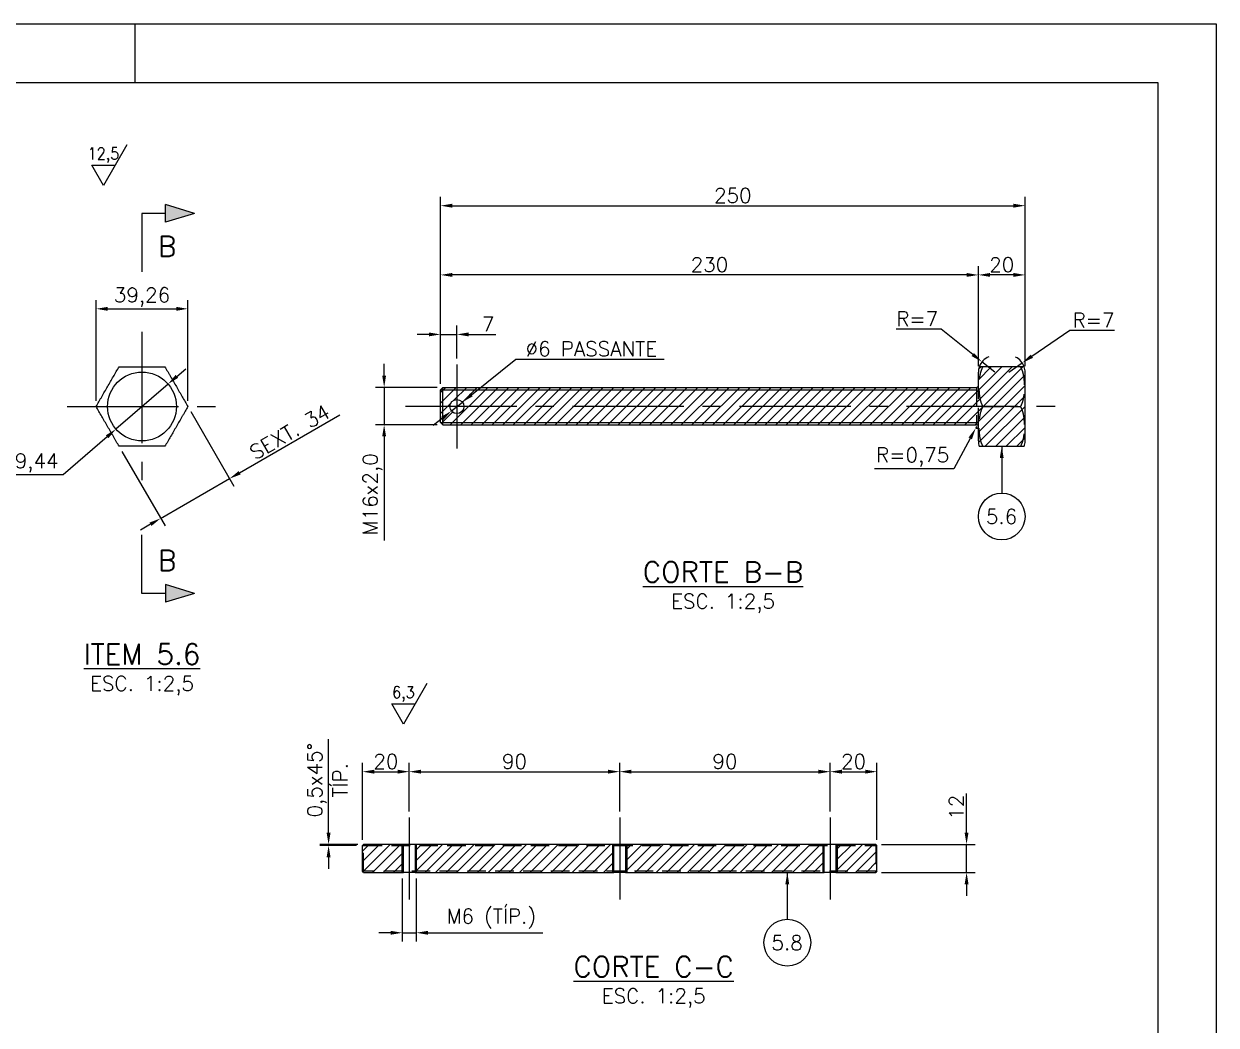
# Model space of a CAD drawing. Header units: metres. Extents: x 0 to 2102, y 0 to 1485.
# Drawn here: x 1593 to 2102, y 1057 to 1485 of the extents above; entities that cross this region are included whole.
import ezdxf
from ezdxf.enums import TextEntityAlignment as Align

# ---------------------------------------------------------------- set-up
doc = ezdxf.new("R2010")
doc.units = ezdxf.units.M
doc.header["$LTSCALE"] = 2.5
doc.linetypes.add('CENTER2', pattern=[28.575, 19.05, -3.175, 3.175, -3.175])
doc.linetypes.add('HIDDEN2', pattern=[4.7625, 3.175, -1.5875])
for name, color, linetype in [('FRL2', 2, 'Continuous'), ('FRL6', 6, 'Continuous'), ('FRL7', 7, 'Continuous'), ('FRR120', 5, 'Continuous'), ('FRR140', 5, 'Continuous'), ('FRR175', 1, 'Continuous'), ('FRR80', 3, 'Continuous'), ('GSB', 7, 'Continuous'), ('MR80', 3, 'Continuous'), ('SC1', 7, 'CENTER2'), ('SDM', 7, 'Continuous'), ('SHA', 7, 'Continuous'), ('SL4', 4, 'Continuous'), ('ST1', 7, 'HIDDEN2')]:
    doc.layers.add(name, color=color, linetype=linetype)
doc.styles.add('R100', font='simplex.shx', dxfattribs={"height": 2.5})
doc.styles.add('R120', font='simplex.shx', dxfattribs={"height": 3})
doc.styles.add('R140', font='simplex.shx', dxfattribs={"height": 3.5})
doc.styles.add('R80', font='simplex.shx', dxfattribs={"height": 2})
doc.styles.add('ROMANS', font='ROMANS.SHX')
doc.dimstyles.new('2.5___1-2.5', dxfattribs={"dimscale": 2.5, "dimtxt": 2.5, "dimasz": 2, "dimexe": 1.5, "dimexo": 1, "dimgap": 0.5, "dimtad": 1, "dimzin": 12, "dimtxsty": 'ROMANS', "dimcen": 0, "dimclrd": 256, "dimclre": 256, "dimclrt": 3, "dimazin": 3, "dimtfac": 1, "dimtmove": 0, "dimatfit": 0, "dimfxl": 1, "dimlwd": -1, "dimlwe": -1, "dimarcsym": 0})
doc.dimstyles.new('2.5___1-2.5$3', dxfattribs={"dimscale": 2.5, "dimtxt": 2.5, "dimasz": 2, "dimexe": 1.5, "dimexo": 1, "dimgap": 0.5, "dimtad": 1, "dimtoh": 1, "dimzin": 12, "dimtxsty": 'ROMANS', "dimcen": 0, "dimclrd": 256, "dimclre": 256, "dimclrt": 3, "dimazin": 3, "dimtfac": 1, "dimtmove": 0, "dimatfit": 0, "dimfxl": 1, "dimlwd": -1, "dimlwe": -1, "dimarcsym": 0})
doc.dimstyles.new('2.5___1-2.5$4', dxfattribs={"dimscale": 2.5, "dimtxt": 2.5, "dimasz": 2, "dimexe": 1.5, "dimexo": 1, "dimgap": 0.5, "dimtad": 1, "dimtoh": 1, "dimzin": 12, "dimtxsty": 'ROMANS', "dimcen": 0, "dimclrd": 256, "dimclre": 256, "dimclrt": 3, "dimazin": 3, "dimtfac": 1, "dimtmove": 0, "dimatfit": 0, "dimfxl": 1, "dimlwd": -1, "dimlwe": -1, "dimarcsym": 0})
pattern_1 = [(45, (133.5754, 708.4523), (-2.245064, 2.245064), [])]

# ---------------------------------------------------------------- blocks, each defined once
blk = doc.blocks.new('A1')
at = {"layer": 'FRL2'}
blk.add_line((656, 594), (656, 584), dxfattribs=at)
at = {"layer": 'FRL6', "linetype": 'Continuous'}
for p, q in [((25, 584), (831, 584)), ((831, 584), (831, 10))]:
    blk.add_line(p, q, dxfattribs=at)
at = {"layer": 'FRL7', "linetype": 'Continuous'}
for p, q in [((0, 594), (841, 594)), ((841, 594), (841, 0))]:
    blk.add_line(p, q, dxfattribs=at)
at = {"layer": 'FRR120', "style": 'R120'}
for tag, p in [('FASE_DO_PROJETO', (659, 46.29)), ('ÁREA_E/OU_SUBÁREA', (659, 40.79)), ('TÍTULO_DO_DESENHO', (659, 35.29)), ('SUBTÍTULO_1_DO_DESENHO', (659, 29.79)), ('SUBTÍTULO_2_DO_DESENHO', (659, 24.29))]:
    blk.add_attdef(tag, p, '', height=3, dxfattribs=at)
at = {"layer": 'FRR140', "style": 'R140', "width": 0.91}
for tag, p in [('NÚMERO_DA_CONTRATADA', (687.72, 12.6)), ('NUMERO_VALE', (752.89, 12.6))]:
    blk.add_attdef(tag, p, '', height=3.5, dxfattribs=at)
for tag, p in [('REVISÃO', (823.5, 14.68)), ('ESCALA', (671, 14.35))]:
    blk.add_attdef(tag, text='', height=3.5, dxfattribs=at).set_placement(p, align=Align.MIDDLE)
at = {"layer": 'FRR175', "style": 'R120'}
for tag, p in [('CLASSIFICAÇÃO', (811.83, 67.73)), ('PROJETO', (716.31, 53.59)), ('N_PROJ_SE', (793.5, 53.59)), ('N_CONTRATO', (796.97, 47.3))]:
    blk.add_attdef(tag, text='', height=3, dxfattribs=at).set_placement(p, align=Align.MIDDLE_CENTER)
at = {"layer": 'FRR80', "style": 'R80'}
for tag, p in [('8A_REV', (476, 77.07)), ('EMIS.', (486, 77.07)), ('PROJ.', (585, 77.07)), ('DES.', (597, 77.07)), ('VER.', (609, 77.07)), ('APR.', (621, 77.07)), ('AUT.', (633.01, 77.07)), ('7A_REV', (476, 71.37)), ('EMIS.', (486, 71.37)), ('PROJ.', (585, 71.37)), ('DES.', (597, 71.37)), ('VER.', (609, 71.37)), ('APR.', (621, 71.37)), ('AUT.', (633.01, 71.37)), ('6A_REV', (476, 65.67)), ('EMIS.', (486, 65.67)), ('PROJ.', (585, 65.67)), ('DES.', (597, 65.67)), ('VER.', (609, 65.67)), ('APR.', (621, 65.67)), ('AUT.', (633.01, 65.67)), ('5A_REV', (476, 59.97)), ('EMIS.', (486, 59.97)), ('PROJ.', (585, 59.97)), ('DES.', (597, 59.97)), ('VER.', (609, 59.97)), ('APR.', (621, 59.97)), ('AUT.', (633.01, 59.97)), ('4A_REV', (476, 54.27)), ('EMIS.', (486, 54.27)), ('PROJ.', (585, 54.27)), ('DES.', (597, 54.27)), ('VER.', (609, 54.27)), ('APR.', (621, 54.27)), ('AUT.', (633.01, 54.27)), ('3A_REV', (476, 48.57)), ('EMIS.', (486, 48.57)), ('PROJ.', (585, 48.57)), ('DES.', (597, 48.57)), ('VER.', (609, 48.57)), ('APR.', (621, 48.57)), ('AUT.', (633.01, 48.57)), ('2A_REV', (476, 42.87)), ('EMIS.', (486, 42.87)), ('PROJ.', (585, 42.87)), ('DES.', (597, 42.87)), ('VER.', (609, 42.87)), ('APR.', (621, 42.87)), ('AUT.', (633.01, 42.87)), ('1a_REV', (476, 37.17)), ('EMIS.', (486, 37.17)), ('PROJ.', (585, 37.17)), ('DES.', (597, 37.17)), ('VER.', (609, 37.17)), ('APR.', (621, 37.17)), ('AUT.', (633.01, 37.17))]:
    blk.add_attdef(tag, text='', height=2, dxfattribs=at).set_placement(p, align=Align.MIDDLE)
for p in [(492.61, 76.08), (492.61, 70.38), (492.61, 64.68), (492.61, 58.98), (492.61, 53.28), (492.61, 47.58), (492.61, 41.88), (492.61, 36.18)]:
    blk.add_attdef('DESCRIÇÃO_DA_REVISÃO', p, '', height=2, dxfattribs=at)
at = {"layer": 'FRR80', "style": 'R80', "width": 0.85}
for p in [(648, 77.07), (648, 71.37), (648, 65.67), (648, 59.97), (648, 54.27), (648, 48.57), (648, 42.87), (648, 37.17)]:
    blk.add_attdef('DATA', text='', height=2, dxfattribs=at).set_placement(p, align=Align.MIDDLE)
blk = doc.blocks.new('*D15')
at = {"layer": 'Defpoints', "color": 0, "transparency": 16777216}
for p in [(2000.8, 1377.68), (2000.8, 1336.14), (2020.8, 1336.14)]:
    blk.add_point(p, dxfattribs=at)
at = {"layer": 'SDM', "transparency": 16777216}
for p, q in [((2000.8, 1338.64), (2000.8, 1381.43)), ((2015.8, 1377.68), (2005.8, 1377.68)), ((2020.8, 1338.64), (2020.8, 1381.43))]:
    blk.add_line(p, q, dxfattribs=at)
for points in [[(2005.8, 1378.51), (2005.8, 1376.85), (2000.8, 1377.68)], [(2015.8, 1378.51), (2015.8, 1376.85), (2020.8, 1377.68)]]:
    blk.add_solid(points, dxfattribs=at)
at = {"layer": 'SDM', "color": 3, "transparency": 16777216, "insert": (2010.8, 1382.06), "char_height": 6.25, "attachment_point": 5, "style": 'ROMANS'}
blk.add_mtext('20', dxfattribs=at)
blk = doc.blocks.new('*D16')
at = {"layer": 'Defpoints', "color": 0, "transparency": 16777216}
for p in [(1770.8, 1377.68), (2000.8, 1336.14), (1770.8, 1328.62)]:
    blk.add_point(p, dxfattribs=at)
at = {"layer": 'SDM', "transparency": 16777216}
for p, q in [((1770.8, 1331.12), (1770.8, 1381.43)), ((1995.8, 1377.68), (1775.8, 1377.68)), ((2000.8, 1338.64), (2000.8, 1381.43))]:
    blk.add_line(p, q, dxfattribs=at)
for points in [[(1775.8, 1378.51), (1775.8, 1376.85), (1770.8, 1377.68)], [(1995.8, 1378.51), (1995.8, 1376.85), (2000.8, 1377.68)]]:
    blk.add_solid(points, dxfattribs=at)
at = {"layer": 'SDM', "color": 3, "transparency": 16777216, "insert": (1885.8, 1382.06), "char_height": 6.25, "attachment_point": 5, "style": 'ROMANS'}
blk.add_mtext('230', dxfattribs=at)
blk = doc.blocks.new('*D17')
at = {"layer": 'Defpoints', "color": 0, "transparency": 16777216}
for p in [(1777.8, 1352.24), (1777.8, 1339.41), (1770.8, 1328.62)]:
    blk.add_point(p, dxfattribs=at)
at = {"layer": 'SDM', "transparency": 16777216}
for p, q in [((1765.8, 1352.24), (1760.8, 1352.24)), ((1770.8, 1331.12), (1770.8, 1355.99)), ((1770.8, 1352.24), (1777.8, 1352.24)), ((1777.8, 1341.91), (1777.8, 1355.99)), ((1782.8, 1352.24), (1794.46, 1352.24))]:
    blk.add_line(p, q, dxfattribs=at)
for points in [[(1765.8, 1353.08), (1765.8, 1351.41), (1770.8, 1352.24)], [(1782.8, 1353.08), (1782.8, 1351.41), (1777.8, 1352.24)]]:
    blk.add_solid(points, dxfattribs=at)
at = {"layer": 'SDM', "color": 3, "transparency": 16777216, "insert": (1791.13, 1356.62), "char_height": 6.25, "attachment_point": 5, "style": 'ROMANS'}
blk.add_mtext('7', dxfattribs=at)
blk = doc.blocks.new('*D18')
at = {"layer": 'Defpoints', "color": 0, "transparency": 16777216}
for p in [(1780.13, 1323.3), (1775.46, 1319.53)]:
    blk.add_point(p, dxfattribs=at)
at = {"layer": 'SDM', "transparency": 16777216}
for p, q in [((1784.02, 1326.44), (1802.95, 1341.71)), ((1802.95, 1341.71), (1866.41, 1341.71)), ((1775.46, 1319.53), (1780.13, 1323.3)), ((1771.57, 1316.39), (1767.68, 1313.25))]:
    blk.add_line(p, q, dxfattribs=at)
for points in [[(1783.5, 1327.08), (1784.55, 1325.79), (1780.13, 1323.3)], [(1771.05, 1317.04), (1772.09, 1315.74), (1775.46, 1319.53)]]:
    blk.add_solid(points, dxfattribs=at)
at = {"layer": 'SDM', "color": 3, "transparency": 16777216, "insert": (1835.31, 1346.08), "char_height": 6.25, "attachment_point": 5, "style": 'ROMANS'}
blk.add_mtext('∅6 PASSANTE', dxfattribs=at)
blk = doc.blocks.new('*D19')
at = {"layer": 'Defpoints', "color": 0, "transparency": 16777216}
for p in [(2020.8, 1407.27), (2020.8, 1336.14), (1770.8, 1328.62)]:
    blk.add_point(p, dxfattribs=at)
at = {"layer": 'SDM', "transparency": 16777216}
for p, q in [((1770.8, 1331.12), (1770.8, 1411.02)), ((2020.8, 1338.64), (2020.8, 1411.02)), ((1775.8, 1407.27), (2015.8, 1407.27))]:
    blk.add_line(p, q, dxfattribs=at)
for points in [[(1775.8, 1408.11), (1775.8, 1406.44), (1770.8, 1407.27)], [(2015.8, 1408.11), (2015.8, 1406.44), (2020.8, 1407.27)]]:
    blk.add_solid(points, dxfattribs=at)
at = {"layer": 'SDM', "color": 3, "transparency": 16777216, "insert": (1895.8, 1411.65), "char_height": 6.25, "attachment_point": 5, "style": 'ROMANS'}
blk.add_mtext('250', dxfattribs=at)
blk = doc.blocks.new('*D20')
at = {"layer": 'Defpoints', "color": 0, "transparency": 16777216}
for p in [(2013.78, 1336.14), (2019.57, 1340.1)]:
    blk.add_point(p, dxfattribs=at)
at = {"layer": 'SDM', "transparency": 16777216}
for p, q in [((2023.69, 1342.93), (2039.88, 1354.02)), ((2039.88, 1354.02), (2058.99, 1354.02)), ((2013.78, 1336.14), (2019.57, 1340.1))]:
    blk.add_line(p, q, dxfattribs=at)
blk.add_arc((2013.78, 1336.14), 7.02, 18.9293, 65.0136, dxfattribs=at)
blk.add_solid([(2023.22, 1343.62), (2024.17, 1342.24), (2019.57, 1340.1)], dxfattribs=at)
at = {"layer": 'SDM', "color": 3, "transparency": 16777216, "insert": (2050.06, 1358.39), "char_height": 6.25, "attachment_point": 5, "style": 'ROMANS'}
blk.add_mtext('R=7', dxfattribs=at)
blk = doc.blocks.new('*D21')
at = {"layer": 'Defpoints', "color": 0, "transparency": 16777216}
for p in [(2002.33, 1340.52), (2007.82, 1336.14)]:
    blk.add_point(p, dxfattribs=at)
at = {"layer": 'SDM', "transparency": 16777216}
for p, q in [((1984.83, 1354.5), (1965.72, 1354.5)), ((1998.43, 1343.64), (1984.83, 1354.5)), ((2007.82, 1336.14), (2002.33, 1340.52))]:
    blk.add_line(p, q, dxfattribs=at)
blk.add_arc((2007.82, 1336.14), 7.02, 110.7849, 161.0707, dxfattribs=at)
blk.add_solid([(1998.95, 1344.29), (1997.91, 1342.99), (2002.33, 1340.52)], dxfattribs=at)
at = {"layer": 'SDM', "color": 3, "transparency": 16777216, "insert": (1974.65, 1358.87), "char_height": 6.25, "attachment_point": 5, "style": 'ROMANS'}
blk.add_mtext('R=7', dxfattribs=at)
blk = doc.blocks.new('*D22')
at = {"layer": 'Defpoints', "color": 0, "transparency": 16777216}
for p in [(1999.69, 1312.21), (2000.05, 1312.87)]:
    blk.add_point(p, dxfattribs=at)
at = {"layer": 'SDM', "transparency": 16777216}
for p, q in [((2000.05, 1312.87), (1999.69, 1312.21)), ((1997.32, 1307.8), (1990.33, 1294.8)), ((1990.33, 1294.8), (1956.34, 1294.8))]:
    blk.add_line(p, q, dxfattribs=at)
blk.add_arc((2000.05, 1312.87), 0.75, 241.7179, 0, dxfattribs=at)
blk.add_solid([(1996.59, 1308.2), (1998.06, 1307.41), (1999.69, 1312.21)], dxfattribs=at)
at = {"layer": 'SDM', "color": 3, "transparency": 16777216, "insert": (1972.71, 1299.77), "char_height": 6.25, "attachment_point": 5, "style": 'ROMANS'}
blk.add_mtext('R=0,75', dxfattribs=at)
blk = doc.blocks.new('*D23')
at = {"layer": 'Defpoints', "color": 0, "transparency": 16777216}
for p in [(1771.8, 1329.62), (1746.68, 1313.62), (1771.8, 1313.62)]:
    blk.add_point(p, dxfattribs=at)
at = {"layer": 'SDM', "transparency": 16777216}
for p, q in [((1746.68, 1334.62), (1746.68, 1339.62)), ((1769.3, 1329.62), (1742.93, 1329.62)), ((1746.68, 1329.62), (1746.68, 1313.62)), ((1769.3, 1313.62), (1742.93, 1313.62)), ((1746.68, 1308.62), (1746.68, 1264.21))]:
    blk.add_line(p, q, dxfattribs=at)
for points in [[(1745.85, 1334.62), (1747.51, 1334.62), (1746.68, 1329.62)], [(1745.85, 1308.62), (1747.51, 1308.62), (1746.68, 1313.62)]]:
    blk.add_solid(points, dxfattribs=at)
at = {"layer": 'SDM', "color": 3, "transparency": 16777216, "insert": (1741.71, 1283.91), "char_height": 6.25, "attachment_point": 5, "rotation": 90, "style": 'ROMANS'}
blk.add_mtext('M16x2,0', dxfattribs=at)
blk = doc.blocks.new('*D24')
at = {"layer": 'Defpoints', "color": 0, "transparency": 16777216}
for p in [(1662.75, 1363.19), (1623.49, 1321.41), (1662.75, 1321.41)]:
    blk.add_point(p, dxfattribs=at)
at = {"layer": 'SDM', "transparency": 16777216}
for p, q in [((1623.49, 1323.91), (1623.49, 1366.94)), ((1662.75, 1323.91), (1662.75, 1366.94)), ((1628.49, 1363.19), (1657.75, 1363.19))]:
    blk.add_line(p, q, dxfattribs=at)
for points in [[(1628.49, 1364.02), (1628.49, 1362.35), (1623.49, 1363.19)], [(1657.75, 1364.02), (1657.75, 1362.35), (1662.75, 1363.19)]]:
    blk.add_solid(points, dxfattribs=at)
at = {"layer": 'SDM', "color": 3, "transparency": 16777216, "insert": (1643.12, 1368.16), "char_height": 6.25, "attachment_point": 5, "style": 'ROMANS'}
blk.add_mtext('39,26', dxfattribs=at)
blk = doc.blocks.new('*D25')
at = {"layer": 'Defpoints', "color": 0, "transparency": 16777216}
for p in [(1654.26, 1331.04), (1631.98, 1311.78)]:
    blk.add_point(p, dxfattribs=at)
at = {"layer": 'SDM', "transparency": 16777216}
for p, q in [((1658.04, 1334.31), (1661.82, 1337.58)), ((1654.26, 1331.04), (1631.98, 1311.78)), ((1628.2, 1308.51), (1609.41, 1292.27)), ((1609.41, 1292.27), (1577.21, 1292.27))]:
    blk.add_line(p, q, dxfattribs=at)
for points in [[(1657.5, 1334.94), (1658.59, 1333.68), (1654.26, 1331.04)], [(1627.66, 1309.14), (1628.75, 1307.88), (1631.98, 1311.78)]]:
    blk.add_solid(points, dxfattribs=at)
at = {"layer": 'SDM', "color": 3, "transparency": 16777216, "insert": (1592.69, 1297.24), "char_height": 6.25, "attachment_point": 5, "style": 'ROMANS'}
blk.add_mtext('∅29,44', dxfattribs=at)
blk = doc.blocks.new('*D26')
at = {"layer": 'Defpoints', "color": 0, "transparency": 16777216}
for p in [(1662.75, 1321.41), (1633.31, 1304.41), (1680.54, 1290.6)]:
    blk.add_point(p, dxfattribs=at)
at = {"layer": 'SDM', "transparency": 16777216}
for p, q in [((1664, 1319.25), (1682.41, 1287.36)), ((1684.87, 1293.1), (1727.71, 1317.84)), ((1634.56, 1302.25), (1652.97, 1270.36)), ((1651.09, 1273.6), (1680.54, 1290.6)), ((1646.76, 1271.1), (1642.43, 1268.6))]:
    blk.add_line(p, q, dxfattribs=at)
for points in [[(1684.45, 1293.82), (1685.29, 1292.38), (1680.54, 1290.6)], [(1646.35, 1271.82), (1647.18, 1270.38), (1651.09, 1273.6)]]:
    blk.add_solid(points, dxfattribs=at)
at = {"layer": 'SDM', "color": 3, "transparency": 16777216, "insert": (1706.27, 1310.51), "char_height": 6.25, "attachment_point": 5, "rotation": 30, "style": 'ROMANS'}
blk.add_mtext('SEXT. 34', dxfattribs=at)
blk = doc.blocks.new('SIMB_CORTE_2')
at = {"layer": 'GSB'}
blk.add_hatch(color=2, dxfattribs=at).paths.add_polyline_path([(1.5, -4), (-1.5, -4), (0, -9)])
at = {"layer": 'GSB', "color": 1}
for p, q in [((0, -4), (0, 0)), ((0, 0), (10, 0)), ((0, -9), (-1.5, -4)), ((1.5, -4), (-1.5, -4)), ((0, -9), (1.5, -4))]:
    blk.add_line(p, q, dxfattribs=at)
at = {"layer": 'GSB', "color": 3, "style": 'R100'}
blk.add_attdef('XXXX', (-0.6, 1.57), '', height=2.5, dxfattribs=at)
at = {"layer": 'GSB', "color": 4, "style": 'R140'}
blk.add_attdef('A', text='', height=3.5, dxfattribs=at).set_placement((5.64, -4.29), align=Align.MIDDLE)
blk = doc.blocks.new('CORTE')
at = {"layer": 'GSB', "color": 4, "style": 'R140'}
blk.add_attdef('%%UCORTE', text='', height=3.5, dxfattribs=at).set_placement((-0.25, 2.38), align=Align.MIDDLE_CENTER)
at = {"layer": 'GSB', "color": 3, "style": 'R100'}
blk.add_attdef('ESC.', text='', height=2.5, dxfattribs=at).set_placement((-0.25, -2.62), align=Align.MIDDLE_CENTER)
blk = doc.blocks.new('*D46')
at = {"layer": 'Defpoints', "color": 0, "transparency": 16777216}
for p in [(1757.42, 1165.33), (1757.42, 1145.74), (1737.42, 1133.74)]:
    blk.add_point(p, dxfattribs=at)
at = {"layer": 'SDM', "transparency": 16777216}
for p, q in [((1737.42, 1136.24), (1737.42, 1169.08)), ((1757.42, 1148.24), (1757.42, 1169.08)), ((1742.42, 1165.33), (1752.42, 1165.33))]:
    blk.add_line(p, q, dxfattribs=at)
for points in [[(1742.42, 1166.17), (1742.42, 1164.5), (1737.42, 1165.33)], [(1752.42, 1166.17), (1752.42, 1164.5), (1757.42, 1165.33)]]:
    blk.add_solid(points, dxfattribs=at)
at = {"layer": 'SDM', "color": 3, "transparency": 16777216, "insert": (1747.42, 1169.71), "char_height": 6.25, "attachment_point": 5, "style": 'ROMANS'}
blk.add_mtext('20', dxfattribs=at)
blk = doc.blocks.new('*D47')
at = {"layer": 'Defpoints', "color": 0, "transparency": 16777216}
for p in [(1847.42, 1165.33), (1757.42, 1145.74), (1847.42, 1145.74)]:
    blk.add_point(p, dxfattribs=at)
at = {"layer": 'SDM', "transparency": 16777216}
for p, q in [((1757.42, 1148.24), (1757.42, 1169.08)), ((1847.42, 1148.24), (1847.42, 1169.08)), ((1762.42, 1165.33), (1842.42, 1165.33))]:
    blk.add_line(p, q, dxfattribs=at)
for points in [[(1762.42, 1166.17), (1762.42, 1164.5), (1757.42, 1165.33)], [(1842.42, 1166.17), (1842.42, 1164.5), (1847.42, 1165.33)]]:
    blk.add_solid(points, dxfattribs=at)
at = {"layer": 'SDM', "color": 3, "transparency": 16777216, "insert": (1802.42, 1169.71), "char_height": 6.25, "attachment_point": 5, "style": 'ROMANS'}
blk.add_mtext('90', dxfattribs=at)
blk = doc.blocks.new('*D48')
at = {"layer": 'Defpoints', "color": 0, "transparency": 16777216}
for p in [(1937.42, 1165.33), (1847.42, 1145.74), (1937.42, 1145.74)]:
    blk.add_point(p, dxfattribs=at)
at = {"layer": 'SDM', "transparency": 16777216}
for p, q in [((1847.42, 1148.24), (1847.42, 1169.08)), ((1937.42, 1148.24), (1937.42, 1169.08)), ((1852.42, 1165.33), (1932.42, 1165.33))]:
    blk.add_line(p, q, dxfattribs=at)
for points in [[(1852.42, 1166.17), (1852.42, 1164.5), (1847.42, 1165.33)], [(1932.42, 1166.17), (1932.42, 1164.5), (1937.42, 1165.33)]]:
    blk.add_solid(points, dxfattribs=at)
at = {"layer": 'SDM', "color": 3, "transparency": 16777216, "insert": (1892.42, 1169.71), "char_height": 6.25, "attachment_point": 5, "style": 'ROMANS'}
blk.add_mtext('90', dxfattribs=at)
blk = doc.blocks.new('*D49')
at = {"layer": 'Defpoints', "color": 0, "transparency": 16777216}
for p in [(1957.42, 1165.33), (1937.42, 1145.74), (1957.42, 1133.74)]:
    blk.add_point(p, dxfattribs=at)
at = {"layer": 'SDM', "transparency": 16777216}
for p, q in [((1937.42, 1148.24), (1937.42, 1169.08)), ((1957.42, 1136.24), (1957.42, 1169.08)), ((1942.42, 1165.33), (1952.42, 1165.33))]:
    blk.add_line(p, q, dxfattribs=at)
for points in [[(1942.42, 1166.17), (1942.42, 1164.5), (1937.42, 1165.33)], [(1952.42, 1166.17), (1952.42, 1164.5), (1957.42, 1165.33)]]:
    blk.add_solid(points, dxfattribs=at)
at = {"layer": 'SDM', "color": 3, "transparency": 16777216, "insert": (1947.42, 1169.71), "char_height": 6.25, "attachment_point": 5, "style": 'ROMANS'}
blk.add_mtext('20', dxfattribs=at)
blk = doc.blocks.new('*D52')
at = {"layer": 'Defpoints', "color": 0, "transparency": 16777216}
for p in [(1754.42, 1122.24), (1760.42, 1122.24), (1760.42, 1096.47)]:
    blk.add_point(p, dxfattribs=at)
at = {"layer": 'SDM', "transparency": 16777216}
for p, q in [((1754.42, 1119.74), (1754.42, 1092.72)), ((1760.42, 1119.74), (1760.42, 1092.72)), ((1749.42, 1096.47), (1744.42, 1096.47)), ((1754.42, 1096.47), (1760.42, 1096.47)), ((1765.42, 1096.47), (1814.58, 1096.47))]:
    blk.add_line(p, q, dxfattribs=at)
for points in [[(1749.42, 1097.3), (1749.42, 1095.64), (1754.42, 1096.47)], [(1765.42, 1097.3), (1765.42, 1095.64), (1760.42, 1096.47)]]:
    blk.add_solid(points, dxfattribs=at)
at = {"layer": 'SDM', "color": 3, "transparency": 16777216, "insert": (1792.5, 1102.48), "char_height": 6.25, "attachment_point": 5, "style": 'ROMANS'}
blk.add_mtext('M6 (TÍP.)', dxfattribs=at)
blk = doc.blocks.new('*D53')
at = {"layer": 'Defpoints', "color": 0, "transparency": 16777216}
for p in [(1956.92, 1134.24), (1995.76, 1134.24), (1956.92, 1122.24)]:
    blk.add_point(p, dxfattribs=at)
at = {"layer": 'SDM', "transparency": 16777216}
for p, q in [((1995.76, 1139.24), (1995.76, 1155.97)), ((1959.42, 1134.24), (1999.51, 1134.24)), ((1995.76, 1122.24), (1995.76, 1134.24)), ((1959.42, 1122.24), (1999.51, 1122.24)), ((1995.76, 1117.24), (1995.76, 1112.24))]:
    blk.add_line(p, q, dxfattribs=at)
for points in [[(1994.93, 1139.24), (1996.59, 1139.24), (1995.76, 1134.24)], [(1994.93, 1117.24), (1996.59, 1117.24), (1995.76, 1122.24)]]:
    blk.add_solid(points, dxfattribs=at)
at = {"layer": 'SDM', "color": 3, "transparency": 16777216, "insert": (1991.39, 1150.11), "char_height": 6.25, "attachment_point": 5, "rotation": 90, "style": 'ROMANS'}
blk.add_mtext('12', dxfattribs=at)
blk = doc.blocks.new('*D80')
at = {"layer": 'Defpoints', "color": 0, "transparency": 16777216}
for p in [(1722.92, 1134.24), (1737.42, 1133.74), (1737.92, 1134.24)]:
    blk.add_point(p, dxfattribs=at)
at = {"layer": 'SDM', "transparency": 16777216}
for p, q in [((1722.92, 1139.24), (1722.92, 1179.18)), ((1735.42, 1134.24), (1719.17, 1134.24)), ((1734.92, 1133.74), (1719.17, 1133.74)), ((1722.92, 1133.74), (1722.92, 1134.24)), ((1722.92, 1128.74), (1722.92, 1123.74))]:
    blk.add_line(p, q, dxfattribs=at)
for points in [[(1722.09, 1139.24), (1723.76, 1139.24), (1722.92, 1134.24)], [(1722.09, 1128.74), (1723.76, 1128.74), (1722.92, 1133.74)]]:
    blk.add_solid(points, dxfattribs=at)
at = {"layer": 'SDM', "color": 3, "transparency": 16777216, "char_height": 6.25, "attachment_point": 5, "rotation": 90, "style": 'ROMANS'}
for s, insert in [('0,5x45%%D', (1717.95, 1161.71)), ('TÍP.', (1727.89, 1161.71))]:
    blk.add_mtext(s, dxfattribs=dict(at, insert=insert))
blk = doc.blocks.new('ITEM')
at = {"layer": 'GSB'}
blk.add_circle((0, 0), 4, dxfattribs=at)
blk = doc.blocks.new('ROUGHNESS (INDICATION)')
blk.add_lwpolyline([(4, 6.93), (0, 0), (-2, 3.46), (2, 3.46)])
at = {"layer": 'MR80', "style": 'R80', "width": 0.9}
blk.add_attdef('ROUGHNESS', text='', height=2, dxfattribs=at).set_placement((0, 5.46), align=Align.MIDDLE_CENTER)

msp = doc.modelspace()

# ---------------------------------------------------------------- hatches: boundary and pattern name
at = {"layer": 'SHA'}
h = msp.add_hatch(dxfattribs=at)
h.set_pattern_fill('ANSI31', color=256)
h.set_pattern_definition([(45, (4338.9467, -1407.2962), (-2.245064, 2.245064), [])])
h.paths.add_polyline_path([(2020.798, 1336.136, 0.082783), (2020.418, 1338.413), (2001.178, 1338.413, 0.082783), (2000.798, 1336.136), (2000.798, 1330.366, -0.4142136), (2000.048, 1329.616), (1771.798, 1329.616), (1770.798, 1328.616), (1770.798, 1314.616), (1771.798, 1313.616), (2000.048, 1313.616, -0.4142136), (2000.798, 1312.866), (2000.798, 1306.691, 0.082783), (2001.178, 1304.413), (2020.418, 1304.413, 0.082783), (2020.798, 1306.691)])
h.paths.add_polyline_path([(1774.798, 1321.413, -1), (1780.798, 1321.413, -1)], flags=16)
h = msp.add_hatch(dxfattribs=at)
h.set_pattern_fill('ANSI31', color=256, style=0)
h.set_pattern_definition(pattern_1)
h.paths.add_polyline_path([(1754.918, 1122.243), (1754.918, 1134.243), (1737.918, 1134.243), (1737.418, 1133.743), (1737.418, 1122.743), (1737.918, 1122.243)], flags=0)
h = msp.add_hatch(dxfattribs=at)
h.set_pattern_fill('ANSI31', color=256, style=0)
h.set_pattern_definition(pattern_1)
h.paths.add_polyline_path([(1759.918, 1122.243), (1844.918, 1122.243), (1844.918, 1134.243), (1759.918, 1134.243)], flags=0)
h = msp.add_hatch(dxfattribs=at)
h.set_pattern_fill('ANSI31', color=256, style=0)
h.set_pattern_definition(pattern_1)
h.paths.add_polyline_path([(1849.918, 1122.243), (1934.918, 1122.243), (1934.918, 1134.243), (1849.918, 1134.243)], flags=0)
h = msp.add_hatch(dxfattribs=at)
h.set_pattern_fill('ANSI31', color=256, style=0)
h.set_pattern_definition(pattern_1)
h.paths.add_polyline_path([(1957.418, 1133.743), (1956.918, 1134.243), (1939.918, 1134.243), (1939.918, 1122.243), (1956.918, 1122.243), (1957.418, 1122.743)], flags=0)

# ---------------------------------------------------------------- linework, layer by layer
at = {"layer": 'SC1'}
for p, q in [((1643.121, 1353.413), (1643.121, 1289.413)), ((1777.798, 1339.413), (1777.798, 1303.413)), ((1611.121, 1321.413), (1675.121, 1321.413)), ((1755.798, 1321.616), (2035.798, 1321.616)), ((1757.418, 1145.743), (1757.418, 1110.743)), ((1847.418, 1145.743), (1847.418, 1110.743)), ((1937.418, 1145.743), (1937.418, 1110.743))]:
    msp.add_line(p, q, dxfattribs=at)
at = {"layer": 'SDM'}
for p, q in [((1770.798, 1328.616), (2000.048, 1328.616)), ((1771.798, 1313.616), (1771.798, 1329.616)), ((1770.798, 1314.616), (2000.048, 1314.616)), ((1754.418, 1122.243), (1754.418, 1134.243)), ((1760.418, 1134.243), (1760.418, 1122.243)), ((1844.418, 1122.243), (1844.418, 1134.243)), ((1850.418, 1134.243), (1850.418, 1122.243)), ((1934.418, 1122.243), (1934.418, 1134.243)), ((1940.418, 1134.243), (1940.418, 1122.243))]:
    msp.add_line(p, q, dxfattribs=at)
at = {"layer": 'SL4'}
for p, q in [((2000.798, 1330.366), (2000.798, 1336.136)), ((2020.418, 1338.413), (2001.178, 1338.413)), ((2020.798, 1306.691), (2020.798, 1336.136)), ((1770.798, 1328.616), (1771.798, 1329.616)), ((1770.798, 1314.616), (1770.798, 1328.616)), ((1771.798, 1329.616), (2000.048, 1329.616)), ((1770.798, 1314.616), (1771.798, 1313.616)), ((1771.798, 1313.616), (2000.048, 1313.616)), ((2000.798, 1306.691), (2000.798, 1312.866)), ((2001.178, 1304.413), (2020.418, 1304.413)), ((1737.418, 1133.743), (1737.918, 1134.243)), ((1737.418, 1122.743), (1737.418, 1133.743)), ((1754.918, 1134.243), (1737.918, 1134.243)), ((1754.918, 1122.243), (1754.918, 1134.243)), ((1759.918, 1134.243), (1754.918, 1134.243)), ((1759.918, 1134.243), (1759.918, 1122.243)), ((1844.918, 1134.243), (1759.918, 1134.243)), ((1844.918, 1122.243), (1844.918, 1134.243)), ((1849.918, 1134.243), (1844.918, 1134.243)), ((1849.918, 1134.243), (1849.918, 1122.243)), ((1934.918, 1134.243), (1849.918, 1134.243)), ((1934.918, 1122.243), (1934.918, 1134.243)), ((1939.918, 1134.243), (1934.918, 1134.243)), ((1939.918, 1134.243), (1939.918, 1122.243)), ((1956.918, 1134.243), (1939.918, 1134.243)), ((1956.918, 1134.243), (1957.418, 1133.743)), ((1957.418, 1122.743), (1957.418, 1133.743)), ((1737.918, 1122.243), (1737.418, 1122.743)), ((1737.918, 1122.243), (1754.918, 1122.243)), ((1759.918, 1122.243), (1754.918, 1122.243)), ((1759.918, 1122.243), (1844.918, 1122.243)), ((1849.918, 1122.243), (1844.918, 1122.243)), ((1849.918, 1122.243), (1934.918, 1122.243)), ((1939.918, 1122.243), (1934.918, 1122.243)), ((1939.918, 1122.243), (1956.918, 1122.243)), ((1957.418, 1122.743), (1956.918, 1122.243))]:
    msp.add_line(p, q, dxfattribs=at)
for centre, radius in [((1643.121, 1321.413), 14.722), ((1777.798, 1321.413), 3)]:
    msp.add_circle(centre, radius, dxfattribs=at)
for centre, radius, start, end in [((2007.819, 1336.136), 7.021, 161.07069, 180), ((2013.777, 1336.136), 7.021, 0, 18.92931), ((2000.048, 1330.366), 0.75, 270, 0), ((2000.048, 1312.866), 0.75, 0, 90), ((2007.819, 1306.691), 7.021, 180, 198.92931), ((2013.777, 1306.691), 7.021, 341.07069, 0)]:
    msp.add_arc(centre, radius, start, end, dxfattribs=at)
for points, knots in [([(1623.491, 1321.413), (1623.872, 1322.073), (1624.267, 1322.757), (1624.872, 1323.805), (1625.076, 1324.159), (1625.488, 1324.872), (1625.696, 1325.232), (1626.32, 1326.314), (1626.736, 1327.033), (1627.566, 1328.472), (1627.981, 1329.19), (1628.81, 1330.626), (1629.224, 1331.344), (1630.052, 1332.777), (1630.466, 1333.493), (1631.291, 1334.924), (1631.705, 1335.64), (1632.525, 1337.06), (1632.924, 1337.752), (1633.306, 1338.413)], [0, 0, 0, 0, 0.125, 0.125, 0.1875, 0.1875, 0.25, 0.25, 0.375, 0.375, 0.5, 0.5, 0.625, 0.625, 0.75, 0.75, 0.875, 0.875, 1, 1, 1, 1]), ([(1633.306, 1338.413), (1634.057, 1338.413), (1634.842, 1338.413), (1636.052, 1338.413), (1636.462, 1338.413), (1637.283, 1338.413), (1637.695, 1338.413), (1638.933, 1338.413), (1639.762, 1338.413), (1641.423, 1338.413), (1642.256, 1338.413), (1643.509, 1338.413), (1643.93, 1338.413), (1644.767, 1338.413), (1645.185, 1338.413), (1646.437, 1338.413), (1647.269, 1338.413), (1648.512, 1338.413), (1648.925, 1338.413), (1649.749, 1338.413), (1650.162, 1338.413), (1651.383, 1338.413), (1652.178, 1338.413), (1652.936, 1338.413)], [0, 0, 0, 0, 0.125, 0.125, 0.1875, 0.1875, 0.25, 0.25, 0.375, 0.375, 0.5, 0.5, 0.5625, 0.5625, 0.625, 0.625, 0.75, 0.75, 0.8125, 0.8125, 0.875, 0.875, 1, 1, 1, 1]), ([(1652.936, 1338.413), (1653.317, 1337.754), (1653.712, 1337.07), (1654.317, 1336.021), (1654.521, 1335.668), (1654.933, 1334.955), (1655.141, 1334.594), (1655.765, 1333.513), (1656.181, 1332.793), (1657.011, 1331.355), (1657.426, 1330.636), (1658.255, 1329.2), (1658.669, 1328.483), (1659.497, 1327.049), (1659.911, 1326.333), (1660.736, 1324.903), (1661.15, 1324.186), (1661.97, 1322.766), (1662.369, 1322.074), (1662.751, 1321.413)], [0, 0, 0, 0, 0.125, 0.125, 0.1875, 0.1875, 0.25, 0.25, 0.375, 0.375, 0.5, 0.5, 0.625, 0.625, 0.75, 0.75, 0.875, 0.875, 1, 1, 1, 1]), ([(1633.306, 1304.413), (1632.925, 1305.073), (1632.53, 1305.757), (1631.925, 1306.805), (1631.721, 1307.159), (1631.309, 1307.872), (1631.101, 1308.232), (1630.477, 1309.314), (1630.061, 1310.033), (1629.231, 1311.472), (1628.816, 1312.19), (1627.987, 1313.626), (1627.573, 1314.344), (1626.745, 1315.777), (1626.332, 1316.493), (1625.506, 1317.924), (1625.092, 1318.64), (1624.272, 1320.06), (1623.873, 1320.752), (1623.491, 1321.413)], [0, 0, 0, 0, 0.125, 0.125, 0.1875, 0.1875, 0.25, 0.25, 0.375, 0.375, 0.5, 0.5, 0.625, 0.625, 0.75, 0.75, 0.875, 0.875, 1, 1, 1, 1]), ([(1662.751, 1321.413), (1662.37, 1320.754), (1661.975, 1320.07), (1661.37, 1319.021), (1661.166, 1318.668), (1660.754, 1317.955), (1660.546, 1317.594), (1659.922, 1316.513), (1659.506, 1315.793), (1658.676, 1314.355), (1658.261, 1313.636), (1657.432, 1312.2), (1657.018, 1311.483), (1656.19, 1310.049), (1655.776, 1309.333), (1654.951, 1307.903), (1654.537, 1307.186), (1653.717, 1305.766), (1653.318, 1305.074), (1652.936, 1304.413)], [0, 0, 0, 0, 0.125, 0.125, 0.1875, 0.1875, 0.25, 0.25, 0.375, 0.375, 0.5, 0.5, 0.625, 0.625, 0.75, 0.75, 0.875, 0.875, 1, 1, 1, 1]), ([(1652.936, 1304.413), (1652.185, 1304.413), (1651.4, 1304.413), (1650.19, 1304.413), (1649.78, 1304.413), (1648.959, 1304.413), (1648.547, 1304.413), (1647.309, 1304.413), (1646.481, 1304.413), (1644.819, 1304.413), (1643.986, 1304.413), (1642.733, 1304.413), (1642.312, 1304.413), (1641.475, 1304.413), (1641.057, 1304.413), (1639.805, 1304.413), (1638.973, 1304.413), (1637.73, 1304.413), (1637.317, 1304.413), (1636.493, 1304.413), (1636.08, 1304.413), (1634.859, 1304.413), (1634.064, 1304.413), (1633.306, 1304.413)], [0, 0, 0, 0, 0.125, 0.125, 0.1875, 0.1875, 0.25, 0.25, 0.375, 0.375, 0.5, 0.5, 0.5625, 0.5625, 0.625, 0.625, 0.75, 0.75, 0.8125, 0.8125, 0.875, 0.875, 1, 1, 1, 1])]:
    msp.add_open_spline(points, degree=3, knots=knots, dxfattribs=at)
at = {"layer": 'ST1'}
for p, q in [((2000.048, 1329.616), (2000.048, 1313.616)), ((2000.798, 1312.866), (2000.798, 1330.366)), ((2002.798, 1321.413), (2018.798, 1321.413)), ((1737.418, 1133.743), (1737.918, 1133.743)), ((1737.918, 1133.743), (1737.918, 1134.243)), ((1737.918, 1122.743), (1737.918, 1133.743)), ((1737.918, 1133.743), (1956.918, 1133.743)), ((1956.918, 1133.743), (1956.918, 1134.243)), ((1956.918, 1133.743), (1957.418, 1133.743)), ((1956.918, 1133.743), (1956.918, 1122.743)), ((1737.418, 1122.743), (1737.918, 1122.743)), ((1737.918, 1122.243), (1737.918, 1122.743)), ((1956.918, 1122.743), (1737.918, 1122.743)), ((1956.918, 1122.743), (1957.418, 1122.743)), ((1956.918, 1122.243), (1956.918, 1122.743))]:
    msp.add_line(p, q, dxfattribs=at)
for points in [[(2002.798, 1321.413), (2002.426, 1322.073), (2002.154, 1322.757), (2001.836, 1323.805), (2001.745, 1324.159), (2001.589, 1324.872), (2001.524, 1325.232), (2001.358, 1326.314), (2001.288, 1327.033), (2001.198, 1328.472), (2001.178, 1329.19), (2001.178, 1330.626), (2001.197, 1331.344), (2001.287, 1332.777), (2001.356, 1333.493), (2001.573, 1334.924), (2001.722, 1335.64), (2002.15, 1337.06), (2002.425, 1337.752), (2002.798, 1338.413)], [(2018.798, 1338.413), (2019.17, 1337.754), (2019.442, 1337.07), (2019.76, 1336.021), (2019.851, 1335.668), (2020.006, 1334.955), (2020.072, 1334.594), (2020.238, 1333.513), (2020.308, 1332.793), (2020.398, 1331.355), (2020.418, 1330.636), (2020.418, 1329.2), (2020.398, 1328.483), (2020.309, 1327.049), (2020.24, 1326.333), (2020.022, 1324.903), (2019.874, 1324.186), (2019.446, 1322.766), (2019.171, 1322.074), (2018.798, 1321.413)], [(2002.798, 1304.413), (2002.426, 1305.073), (2002.154, 1305.757), (2001.836, 1306.805), (2001.745, 1307.159), (2001.589, 1307.872), (2001.524, 1308.232), (2001.358, 1309.314), (2001.288, 1310.033), (2001.198, 1311.472), (2001.178, 1312.19), (2001.178, 1313.626), (2001.197, 1314.344), (2001.287, 1315.777), (2001.356, 1316.493), (2001.573, 1317.924), (2001.722, 1318.64), (2002.15, 1320.06), (2002.425, 1320.752), (2002.798, 1321.413)], [(2018.798, 1321.413), (2019.17, 1320.754), (2019.442, 1320.07), (2019.76, 1319.021), (2019.851, 1318.668), (2020.006, 1317.955), (2020.072, 1317.594), (2020.238, 1316.513), (2020.308, 1315.793), (2020.398, 1314.355), (2020.418, 1313.636), (2020.418, 1312.2), (2020.398, 1311.483), (2020.309, 1310.049), (2020.24, 1309.333), (2020.022, 1307.903), (2019.874, 1307.186), (2019.446, 1305.766), (2019.171, 1305.074), (2018.798, 1304.413)]]:
    msp.add_open_spline(points, degree=3, knots=[0, 0, 0, 0, 0.125, 0.125, 0.1875, 0.1875, 0.25, 0.25, 0.375, 0.375, 0.5, 0.5, 0.625, 0.625, 0.75, 0.75, 0.875, 0.875, 1, 1, 1, 1], dxfattribs=at)

# ---------------------------------------------------------------- block references
at = {"xscale": 2.499999999999972, "yscale": 2.499999999999972, "zscale": 2.499999999999972}
msp.add_blockref('A1', (0, 0), dxfattribs=at)
at = {"layer": 'GSB'}
for name, p, xscale, yscale, zscale, values in [('ROUGHNESS (INDICATION)', (1626.639, 1415.935), 2.499999999999972, 2.499999999999972, 2.499999999999972, {'ROUGHNESS': '12,5'}), ('CORTE', (1892.231, 1244.735), 2.5, 2.5, 2.5, {'%%UCORTE': '%%uCORTE B-B', 'ESC.': 'ESC. 1:2,5'}), ('CORTE', (1643.754, 1209.597), 2.5, 2.5, 2.5, {'%%UCORTE': '%%uITEM 5.6', 'ESC.': 'ESC. 1:2,5'}), ('ROUGHNESS (INDICATION)', (1754.923, 1185.653), 2.499999999999972, 2.499999999999972, 2.499999999999972, {'ROUGHNESS': '6,3'}), ('CORTE', (1862.583, 1076.019), 2.5, 2.5, 2.5, {'%%UCORTE': '%%uCORTE C-C', 'ESC.': 'ESC. 1:2,5'})]:
    msp.add_blockref(name, p, dxfattribs=dict(at, xscale=xscale, yscale=yscale, zscale=zscale)).add_auto_attribs(values)
ref = msp.add_blockref('SIMB_CORTE_2', (1643.121, 1403.969), dxfattribs=dict(at, xscale=-2.499999999999972, yscale=2.499999999999972, zscale=2.499999999999972, rotation=89.99999999999993))
ref.add_attrib('A', 'B', dxfattribs={"color": 4, "height": 8.75, "style": 'R140'}).set_placement((1653.855, 1389.877), align=Align.MIDDLE)
ref = msp.add_blockref('ITEM', (2010.798, 1274.435), dxfattribs=dict(at, xscale=2.5, yscale=2.5, zscale=2.5))
ref.add_attrib('1', '5.6', dxfattribs={"color": 3, "height": 6.25, "style": 'R100'}).set_placement((2010.713, 1274.381), align=Align.MIDDLE_CENTER)
ref = msp.add_blockref('SIMB_CORTE_2', (1643.121, 1241.524), dxfattribs=dict(at, xscale=2.499999999999972, yscale=2.499999999999972, zscale=2.499999999999972, rotation=89.99999999999999))
ref.add_attrib('A', 'B', dxfattribs={"color": 4, "height": 8.75, "style": 'R140'}).set_placement((1653.855, 1255.616), align=Align.MIDDLE)
ref = msp.add_blockref('ITEM', (1919.093, 1092.264), dxfattribs=dict(at, xscale=2.5, yscale=2.5, zscale=2.5))
ref.add_attrib('1', '5.8', dxfattribs={"color": 3, "height": 6.25, "style": 'R100'}).set_placement((1919.008, 1092.211), align=Align.MIDDLE_CENTER)

# ---------------------------------------------------------------- dimensions: what is measured, and where the dimension line sits
at = {"layer": 'SDM'}
for base, p1, p2, picture, middle in [((2020.798, 1407.273), (1770.798, 1328.616), (2020.798, 1336.136), '*D19', (1895.798, 1411.648)), ((2000.798, 1377.682), (2020.798, 1336.136), (2000.798, 1336.136), '*D15', (2010.798, 1382.057)), ((1777.798, 1352.243), (1770.798, 1328.616), (1777.798, 1339.413), '*D17', (1791.131, 1356.618)), ((1757.418, 1165.334), (1737.418, 1133.743), (1757.418, 1145.743), '*D46', (1747.418, 1169.709))]:
    dim = msp.add_linear_dim(base=base, p1=p1, p2=p2, dimstyle='2.5___1-2.5', dxfattribs=at)
    dim.commit()
    dim.dimension.update_dxf_attribs({"geometry": picture, "text_midpoint": middle})
for base, p1, p2, picture, middle in [((1770.798, 1377.682), (2000.798, 1336.136), (1770.798, 1328.616), '*D16', (1885.798, 1382.057)), ((1847.418, 1165.334), (1757.418, 1145.743), (1847.418, 1145.743), '*D47', (1802.418, 1169.709)), ((1937.418, 1165.334), (1847.418, 1145.743), (1937.418, 1145.743), '*D48', (1892.418, 1169.709)), ((1957.418, 1165.334), (1937.418, 1145.743), (1957.418, 1133.743), '*D49', (1947.418, 1169.709))]:
    dim = msp.add_linear_dim(base=base, p1=p1, p2=p2, dimstyle='2.5___1-2.5', override={"dimtmove": 1}, dxfattribs=at)
    dim.commit()
    dim.dimension.update_dxf_attribs({"geometry": picture, "text_midpoint": middle})
dim = msp.add_linear_dim(base=(1662.751, 1363.186), p1=(1623.491, 1321.413), p2=(1662.751, 1321.413), dimstyle='2.5___1-2.5', dxfattribs=at)
dim.commit()
dim.dimension.update_dxf_attribs({"geometry": '*D24', "text_midpoint": (1643.121, 1363.186), "dimtype": 160})
for center, mpoint, text, picture, middle in [((2007.819, 1336.136), (2002.333, 1340.517), 'R=7', '*D21', (1974.647, 1354.499)), ((2013.777, 1336.136), (2019.569, 1340.103), 'R=7', '*D20', (2050.06, 1354.016)), ((2000.048, 1312.866), (1999.693, 1312.206), 'R=0,75', '*D22', (1972.711, 1294.804))]:
    dim = msp.add_radius_dim(center=center, mpoint=mpoint, text=text, dimstyle='2.5___1-2.5$4', override={"dimpost": 'R=<>'}, dxfattribs=at)
    dim.commit()
    dim.dimension.update_dxf_attribs({"geometry": picture, "text_midpoint": middle, "dimtype": 164})
dim = msp.add_diameter_dim_2p(p1=(1775.463, 1319.529), p2=(1780.133, 1323.297), text='<> PASSANTE', dimstyle='2.5___1-2.5$3', dxfattribs=at)
dim.commit()
dim.dimension.update_dxf_attribs({"geometry": '*D18', "text_midpoint": (1835.306, 1341.708), "dimtype": 163})
dim = msp.add_diameter_dim_2p(p1=(1654.258, 1331.042), p2=(1631.984, 1311.784), dimstyle='2.5___1-2.5$3', dxfattribs=at)
dim.commit()
dim.dimension.update_dxf_attribs({"geometry": '*D25', "text_midpoint": (1592.686, 1292.27), "dimtype": 163})
for base, p1, p2, text, picture, middle in [((1746.681, 1313.616), (1771.798, 1329.616), (1771.798, 1313.616), 'M<>x2,0', '*D23', (1741.71, 1283.914)), ((1722.924, 1134.243), (1737.418, 1133.743), (1737.918, 1134.243), '0,5x45%%D\\XTÍP.', '*D80', (1722.924, 1161.713))]:
    dim = msp.add_linear_dim(base=base, p1=p1, p2=p2, angle=90, text=text, dimstyle='2.5___1-2.5', dxfattribs=at)
    dim.commit()
    dim.dimension.update_dxf_attribs({"geometry": picture, "text_midpoint": middle})
dim = msp.add_aligned_dim(p1=(1633.306, 1304.413), p2=(1662.751, 1321.413), distance=-35.576, text='SEXT. <>', dimstyle='2.5___1-2.5', dxfattribs=at)
dim.commit()
dim.dimension.update_dxf_attribs({"geometry": '*D26', "text_midpoint": (1706.265, 1310.508)})
dim = msp.add_linear_dim(base=(1995.761, 1134.243), p1=(1956.918, 1122.243), p2=(1956.918, 1134.243), angle=90, dimstyle='2.5___1-2.5', dxfattribs=at)
dim.commit()
dim.dimension.update_dxf_attribs({"geometry": '*D53', "text_midpoint": (1991.386, 1150.106)})
dim = msp.add_linear_dim(base=(1760.418, 1096.469), p1=(1754.418, 1122.243), p2=(1760.418, 1122.243), text='M<> (TÍP.)', dimstyle='2.5___1-2.5', dxfattribs=at)
dim.commit()
dim.dimension.update_dxf_attribs({"geometry": '*D52', "text_midpoint": (1792.502, 1102.481)})

# ---------------------------------------------------------------- leaders
for points in [[(2010.798, 1304.413), (2010.798, 1284.435)], [(1919.093, 1122.243), (1919.093, 1102.264)]]:
    msp.add_leader(points, dimstyle='2.5___1-2.5', override={"dimgap": 0.5, "dimtad": 0}, dxfattribs=at)

doc.saveas('drawing.dxf')
